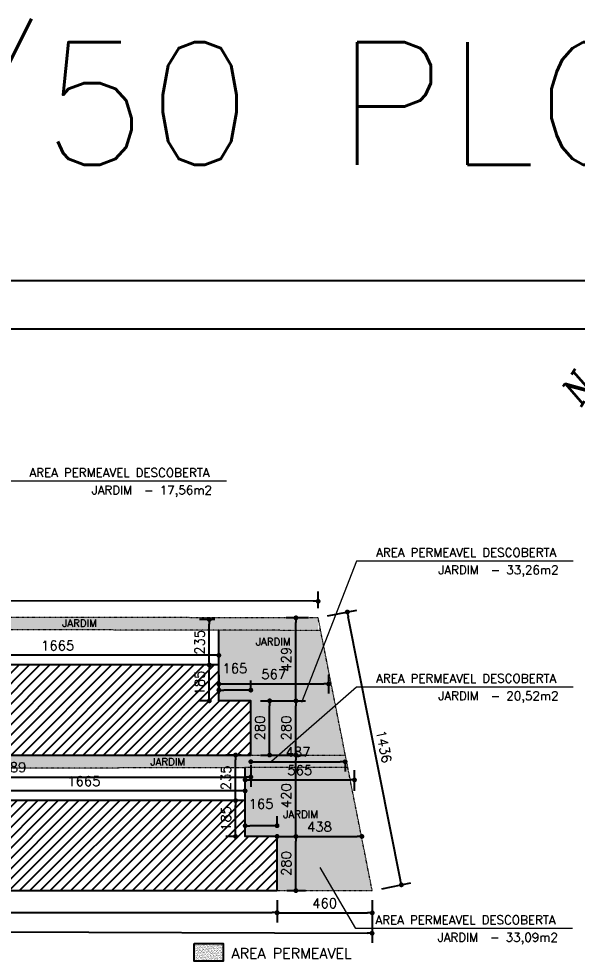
# Model space of a CAD drawing. Header units: inches. Extents: x 580771 to 672494, y 7715997 to 7829530.
# Drawn here: x 664416 to 664992, y 7721226 to 7722199 of the extents above; entities that cross this region are included whole.
import ezdxf

# ---------------------------------------------------------------- set-up
doc = ezdxf.new("R2010")
doc.units = ezdxf.units.IN
doc.header["$MEASUREMENT"] = 0
doc.header["$PDMODE"] = 2
doc.linetypes.add('CONTINUO', pattern=[0])
doc.linetypes.add('DASHDOTX2', pattern=[2, 1, -0.5, 0, -0.5])
for name, color, linetype in [('02', 2, 'Continuous'), ('1-ARQ-1', 1, 'Continuous'), ('1-ARQ-D', 4, 'Continuous'), ('NIVEL', 2, 'Continuous'), ('NORTE', 3, 'Continuous'), ('parede', 6, 'Continuous'), ('VEGETAÇÃO1', 96, 'Continuous')]:
    doc.layers.add(name, color=color, linetype=linetype)
for name, color, linetype, lineweight in [('ARQ-01', 1, 'Continuous', 13), ('LINHAS FINAS', 1, 'Continuous', 9), ('MURO', 3, 'Continuous', 0)]:
    doc.layers.add(name, color=color, linetype=linetype, lineweight=lineweight)
doc.styles.add('PONTOS', font='italic.shx', dxfattribs={"height": 3})
doc.styles.add('R80E50', font='romans.shx', dxfattribs={"height": 10})
doc.styles.add('ROMANS', font='romans', dxfattribs={"height": 0.2})
doc.dimstyles.new('Copy of ARQ50 ESV1-250', dxfattribs={"dimscale": 50, "dimtxt": 10, "dimasz": 0.1, "dimexe": 0.2, "dimexo": 0.2, "dimgap": 0.1, "dimtad": 1, "dimdec": 0, "dimlfac": 5, "dimzin": 12, "dimdsep": 46, "dimtxsty": 'R80E50', "dimblk1": 'DOT', "dimblk2": 'DOT', "dimsah": 1, "dimcen": 0.4, "dimclrd": 15, "dimclre": 15, "dimclrt": 3, "dimadec": 0, "dimazin": 0, "dimtfac": 1, "dimtdec": 0, "dimtmove": 2, "dimatfit": 3, "dimldrblk": 'DOT', "dimfxl": 0.2, "dimtolj": 1, "dimtzin": 12, "dimarcsym": 0})
pattern_1 = [(37.5, (530281.7281, 6177069.072), (-0.0629933581, 1.926823769), [0, -1.52, 0, -1.7, 0, -1.625]), (7.5, (530281.728, 6177069.072), (1.7697767053, 2.8221460652), [0, -0.82, 0, -1.37, 0, -0.525]), (327.5, (530280.4981, 6177069.072), (3.1141418618, 0.0056590535), [0, -0.5, 0, -1.8, 0, -2.35]), (317.5, (530280.498, 6177069.072), (3.0061266046, 0.877675565), [0, -0.25, 0, -1.18, 0, -1.35])]
pattern_2 = [(45, (530281.728, 6177069.072), (-5.30330086, 5.30330086), [])]

# ---------------------------------------------------------------- blocks, each defined once
blk = doc.blocks.new('EWFwe')
at = {"layer": 'NORTE', "linetype": 'CONTINUO'}
h = blk.add_hatch(color=1, dxfattribs=at)
h.paths.add_polyline_path([(144926.76, -49915.2), (145006.23, -49905.69), (145013.83, -49892.79)])
h.paths.add_polyline_path([(145026.84, -49900.39), (145013.92, -49892.76), (145036.36, -49979.92)])
h.paths.add_polyline_path([(145101.08, -49870.32), (145021.44, -49879.86), (145013.83, -49892.79)])
h.paths.add_polyline_path([(144991.48, -49805.6), (145001, -49885.14), (145013.92, -49892.76)])
h = blk.add_hatch(color=1, dxfattribs=at)
edge = h.paths.add_edge_path()
edge.add_ellipse((145013.9, -49892.67), major_axis=(-23.14, 23.14), ratio=1, start_angle=14.55496, end_angle=24.61924)
edge.add_line((144983.22, -49881.27), (144992.16, -49888.72))
edge.add_line((144992.16, -49888.72), (145001, -49885.14))
edge.add_line((145001, -49885.14), (144985.68, -49876.09))
edge = h.paths.add_edge_path()
edge.add_ellipse((145013.9, -49892.67), major_axis=(-23.14, 23.14), ratio=1, start_angle=14.55496, end_angle=24.61924, ccw=False)
edge.add_line((144985.68, -49876.09), (144976.46, -49870.64))
edge.add_ellipse((145013.92, -49892.76), major_axis=(30.76, 30.76), ratio=1, start_angle=104.43669, end_angle=109.61386)
edge.add_line((144974.62, -49874.11), (144983.22, -49881.27))
edge = h.paths.add_edge_path()
edge.add_line((144955.8, -49858.44), (144967.52, -49868.2))
edge.add_ellipse((145013.92, -49892.76), major_axis=(-37.12, 37.12), ratio=1, start_angle=14.43669, end_angle=17.10548, ccw=False)
edge.add_line((144968.71, -49866.07), (144955.8, -49858.44))
edge = h.paths.add_edge_path()
edge.add_line((145009.88, -49914.52), (145006.29, -49905.68))
edge.add_line((145006.29, -49905.68), (145006.23, -49905.69))
edge.add_line((145006.23, -49905.69), (144997.28, -49920.87))
edge.add_ellipse((145013.9, -49892.67), major_axis=(-23.14, 23.14), ratio=1, start_angle=104.49398, end_angle=114.65944)
edge.add_line((145002.52, -49923.36), (145009.88, -49914.52))
edge = h.paths.add_edge_path()
edge.add_ellipse((145013.9, -49892.67), major_axis=(-23.14, 23.14), ratio=1, start_angle=104.49398, end_angle=114.65944, ccw=False)
edge.add_line((144997.28, -49920.87), (144991.78, -49930.21))
edge.add_ellipse((145013.92, -49892.76), major_axis=(-30.76, 30.76), ratio=1, start_angle=104.40508, end_angle=109.61386)
edge.add_line((144995.27, -49932.06), (145002.52, -49923.36))
edge = h.paths.add_edge_path()
edge.add_ellipse((145013.92, -49892.76), major_axis=(-37.12, 37.12), ratio=1, start_angle=104.42032, end_angle=107.10548, ccw=False)
edge.add_line((144987.21, -49937.96), (144979.6, -49950.88))
edge.add_line((144979.6, -49950.88), (144989.36, -49939.16))
edge = h.paths.add_edge_path()
edge.add_line((145035.68, -49896.81), (145026.84, -49900.39))
edge.add_line((145026.84, -49900.39), (145042.04, -49909.37))
edge.add_ellipse((145013.9, -49892.67), major_axis=(-23.14, 23.14), ratio=1, start_angle=194.31841, end_angle=204.41201)
edge.add_line((145044.53, -49904.18), (145035.68, -49896.81))
edge = h.paths.add_edge_path()
edge.add_ellipse((145013.9, -49892.67), major_axis=(-23.14, 23.14), ratio=1, start_angle=194.31841, end_angle=204.41201, ccw=False)
edge.add_line((145042.04, -49909.37), (145051.38, -49914.88))
edge.add_ellipse((145013.92, -49892.76), major_axis=(-30.76, 30.76), ratio=1, start_angle=194.43669, end_angle=199.61386)
edge.add_line((145053.22, -49911.41), (145044.53, -49904.18))
edge = h.paths.add_edge_path()
edge.add_ellipse((145013.92, -49892.76), major_axis=(-37.12, 37.12), ratio=1, start_angle=194.43669, end_angle=197.10548, ccw=False)
edge.add_line((145059.13, -49919.46), (145072.04, -49927.09))
edge.add_line((145072.04, -49927.09), (145060.32, -49917.32))
edge = h.paths.add_edge_path()
edge.add_line((145017.96, -49871), (145021.51, -49879.75))
edge.add_line((145021.51, -49879.75), (145030.51, -49864.47))
edge.add_ellipse((145013.9, -49892.67), major_axis=(-23.14, 23.14), ratio=1, start_angle=-75.50602, end_angle=-65.50191)
edge.add_line((145025.36, -49862.02), (145017.96, -49871))
edge = h.paths.add_edge_path()
edge.add_ellipse((145013.92, -49892.76), major_axis=(-30.76, 30.76), ratio=1, start_angle=-75.41713, end_angle=-70.2106)
edge.add_line((145032.45, -49853.41), (145025.36, -49862.02))
edge.add_ellipse((145013.9, -49892.67), major_axis=(-23.14, 23.14), ratio=1, start_angle=284.49398, end_angle=294.49809, ccw=False)
edge.add_line((145030.51, -49864.47), (145035.94, -49855.25))
edge = h.paths.add_edge_path()
edge.add_line((145048.55, -49833.85), (145038.32, -49846.28))
edge.add_ellipse((145013.92, -49892.76), major_axis=(37.12, 37.12), ratio=1, start_angle=374.56763, end_angle=377.30576, ccw=False)
edge.add_line((145040.51, -49847.5), (145048.55, -49833.85))
at = {"layer": 'NORTE', "color": 1, "linetype": 'CONTINUO'}
for p, q in [((144991.48, -49805.6), (145021.55, -49879.85)), ((145036.36, -49979.92), (144991.48, -49805.6)), ((144991.48, -49805.6), (145001, -49885.14)), ((145038.32, -49846.28), (145048.55, -49833.85)), ((145048.55, -49833.85), (145040.51, -49847.5)), ((145048.55, -49833.85), (145042.69, -49848.85)), ((144968.71, -49866.07), (144955.8, -49858.44)), ((144967.52, -49868.2), (144955.8, -49858.44)), ((144955.8, -49858.44), (144970.01, -49863.99)), ((145035.94, -49855.25), (144991.78, -49930.21)), ((145017.96, -49871), (145032.45, -49853.41)), ((145039.33, -49857.45), (145030.73, -49879.48)), ((144978.61, -49867.35), (145000.63, -49875.96)), ((145101.08, -49870.32), (144926.76, -49915.2)), ((144992.16, -49888.72), (144974.62, -49874.11)), ((145051.38, -49914.88), (144976.46, -49870.64)), ((145101.08, -49870.32), (145021.55, -49879.85)), ((145026.84, -49900.39), (145101.08, -49870.32)), ((144926.76, -49915.2), (145001, -49885.14)), ((145035.68, -49896.81), (145053.22, -49911.41)), ((144926.76, -49915.2), (145006.29, -49905.68)), ((144988.51, -49928.07), (144997.12, -49906.05)), ((145006.29, -49905.68), (145036.36, -49979.92)), ((145036.36, -49979.92), (145026.84, -49900.39)), ((144995.27, -49932.06), (145009.88, -49914.52)), ((145049.23, -49918.17), (145027.21, -49909.57)), ((145060.32, -49917.32), (145072.04, -49927.09)), ((145072.04, -49927.09), (145057.83, -49921.53)), ((145072.04, -49927.09), (145059.13, -49919.46)), ((144979.6, -49950.88), (144985.15, -49936.68)), ((144987.21, -49937.96), (144979.6, -49950.88)), ((144979.6, -49950.88), (144989.36, -49939.16))]:
    blk.add_line(p, q, dxfattribs=at)
for centre, major_axis, start_param, end_param in [((145013.92, -49892.76), (-13.06, 50.85), -1.474117, -0.095704), ((145013.92, -49892.76), (-13.03, 50.86), 0.097351, 1.475765), ((145013.92, -49892.76), (-10.84, 42.13), -1.425953, -0.144576), ((145013.92, -49892.76), (-10.86, 42.12), 0.14445, 1.425827), ((145013.9, -49892.67), (-23.14, 23.14), -0.293932, 0.078566), ((145013.9, -49892.67), (-23.14, 23.14), -1.317829, -0.772929), ((145013.9, -49892.67), (-23.14, 23.14), 4.415767, 4.786643), ((145013.9, -49892.67), (-23.14, 23.14), 0.254032, 0.800558), ((145013.92, -49892.76), (-10.83, 42.13), 3.286602, 4.567979), ((145013.92, -49892.76), (-13.1, 50.84), 3.237477, 4.61589), ((145013.9, -49892.67), (-23.14, 23.14), 3.391496, 3.935936), ((145013.92, -49892.76), (-13.12, 50.83), 1.666395, 3.044809), ((145013.92, -49892.76), (-10.85, 42.13), 1.715502, 2.996879), ((145013.9, -49892.67), (-23.14, 23.14), 1.280388, 1.648662), ((145013.9, -49892.67), (-23.14, 23.14), 2.848491, 3.21514), ((145013.9, -49892.67), (-23.14, 23.14), 1.823764, 2.367834)]:
    blk.add_ellipse(centre, major_axis=major_axis, ratio=1, start_param=start_param, end_param=end_param, dxfattribs=at)
at = {"layer": 'NORTE', "color": 1, "linetype": 'CONTINUO', "style": 'PONTOS'}
blk.add_text('N', height=27, rotation=104.43669, dxfattribs=at).set_placement((144931.78, -49929.24))
blk = doc.blocks.new('_DOT')
at = {"color": 0, "linetype": 'ByBlock'}
blk.add_line((-0.5, 0), (-1, 0), dxfattribs=at)
at = {"color": 0, "linetype": 'ByBlock', "const_width": 0.5}
blk.add_lwpolyline([(-0.25, 0, 1), (0.25, 0, 1)], format="xyb", close=True, dxfattribs=at)
blk = doc.blocks.new('*D1427')
at = {"layer": 'Defpoints', "color": 0, "transparency": 16777216}
for p in [(663951.57, 7721293.71), (664780.59, 7721290.71), (664780.46, 7721254.38)]:
    blk.add_point(p, dxfattribs=at)
at = {"layer": 'NIVEL', "color": 15, "lineweight": -2, "transparency": 16777216}
for p, q in [((663951.54, 7721283.71), (663951.41, 7721247.38)), ((664780.55, 7721280.71), (664780.42, 7721244.38)), ((663956.44, 7721257.36), (664775.46, 7721254.4))]:
    blk.add_line(p, q, dxfattribs=at)
at = {"layer": 'NIVEL', "color": 15, "lineweight": -2, "transparency": 16777216, "xscale": 5, "yscale": 5, "zscale": 5}
for p, rotation in [((663951.44, 7721257.38), 179.7926612811908), ((664780.46, 7721254.38), 359.7926612811908)]:
    blk.add_blockref('_DOT', p, dxfattribs=dict(at, rotation=rotation))
at = {"layer": 'NIVEL', "color": 3, "transparency": 16777216, "insert": (664365.99, 7721265.88), "char_height": 10, "attachment_point": 5, "rotation": 359.79266, "style": 'R80E50'}
blk.add_mtext('\\A1;4116', dxfattribs=at)
blk = doc.blocks.new('*D1428')
at = {"layer": 'Defpoints', "color": 0, "transparency": 16777216}
for p in [(664754.88, 7721586.04), (664724.71, 7721580.06), (664780.59, 7721298.34)]:
    blk.add_point(p, dxfattribs=at)
at = {"layer": 'NIVEL', "color": 15, "lineweight": -2, "transparency": 16777216}
for p, q in [((664734.52, 7721582), (664764.68, 7721587.98)), ((664809.78, 7721309.23), (664755.85, 7721581.13)), ((664790.4, 7721300.29), (664820.56, 7721306.27))]:
    blk.add_line(p, q, dxfattribs=at)
at = {"layer": 'NIVEL', "color": 15, "lineweight": -2, "transparency": 16777216, "xscale": 5, "yscale": 5, "zscale": 5}
for p, rotation in [((664754.88, 7721586.04), 101.2181555996893), ((664810.75, 7721304.32), 281.2181555996893)]:
    blk.add_blockref('_DOT', p, dxfattribs=dict(at, rotation=rotation))
at = {"layer": 'NIVEL', "color": 3, "transparency": 16777216, "insert": (664792.62, 7721447.13), "char_height": 10, "attachment_point": 5, "rotation": 281.21816, "style": 'R80E50'}
blk.add_mtext('\\A1;1436', dxfattribs=at)
blk = doc.blocks.new('*D1429')
at = {"layer": 'Defpoints', "color": 0, "transparency": 16777216}
for p in [(663910, 7721598.11), (663909.98, 7721581.03), (664724.71, 7721580.06)]:
    blk.add_point(p, dxfattribs=at)
at = {"layer": 'NIVEL', "color": 15, "lineweight": -2, "transparency": 16777216}
for p, q in [((663909.99, 7721591.03), (663910.01, 7721608.11)), ((664724.73, 7721590.06), (664724.75, 7721607.14)), ((664719.73, 7721597.15), (663915, 7721598.11))]:
    blk.add_line(p, q, dxfattribs=at)
at = {"layer": 'NIVEL', "color": 15, "lineweight": -2, "transparency": 16777216, "xscale": 5, "yscale": 5, "zscale": 5}
for p, rotation in [((663910, 7721598.11), 179.9317308665628), ((664724.73, 7721597.14), 359.9317308665628)]:
    blk.add_blockref('_DOT', p, dxfattribs=dict(at, rotation=rotation))
at = {"layer": 'NIVEL', "color": 3, "transparency": 16777216, "insert": (664317.38, 7721607.63), "char_height": 10, "attachment_point": 5, "rotation": 359.93173, "style": 'R80E50'}
blk.add_mtext('\\A1;4074', dxfattribs=at)
blk = doc.blocks.new('*D1432')
at = {"layer": 'Defpoints', "color": 0, "transparency": 16777216}
for p in [(664047.32, 7721298.34), (664682.32, 7721298.34), (664682.32, 7721275.66)]:
    blk.add_point(p, dxfattribs=at)
at = {"layer": 'NIVEL', "color": 15, "lineweight": -2, "transparency": 16777216}
for p, q in [((664047.32, 7721288.34), (664047.32, 7721265.66)), ((664682.32, 7721288.34), (664682.32, 7721265.66)), ((664052.32, 7721275.66), (664677.32, 7721275.66))]:
    blk.add_line(p, q, dxfattribs=at)
at = {"layer": 'NIVEL', "color": 15, "lineweight": -2, "transparency": 16777216, "xscale": 5, "yscale": 5, "zscale": 5, "rotation": 180}
blk.add_blockref('_DOT', (664047.32, 7721275.66), dxfattribs=at)
at = {"layer": 'NIVEL', "color": 15, "lineweight": -2, "transparency": 16777216, "xscale": 5, "yscale": 5, "zscale": 5}
blk.add_blockref('_DOT', (664682.32, 7721275.66), dxfattribs=at)
at = {"layer": 'NIVEL', "color": 3, "transparency": 16777216, "insert": (664364.82, 7721285.66), "char_height": 10, "attachment_point": 5, "style": 'R80E50'}
blk.add_mtext('\\A1;3175', dxfattribs=at)
blk = doc.blocks.new('*D1433')
at = {"layer": 'Defpoints', "color": 0, "transparency": 16777216}
for p in [(664682.32, 7721298.34), (664780.59, 7721298.34), (664780.59, 7721275.38)]:
    blk.add_point(p, dxfattribs=at)
at = {"layer": 'NIVEL', "color": 15, "lineweight": -2, "transparency": 16777216}
for p, q in [((664682.32, 7721288.34), (664682.32, 7721265.38)), ((664780.59, 7721288.34), (664780.59, 7721265.38)), ((664687.32, 7721275.38), (664775.59, 7721275.38))]:
    blk.add_line(p, q, dxfattribs=at)
at = {"layer": 'NIVEL', "color": 15, "lineweight": -2, "transparency": 16777216, "xscale": 5, "yscale": 5, "zscale": 5, "rotation": 180}
blk.add_blockref('_DOT', (664682.32, 7721275.38), dxfattribs=at)
at = {"layer": 'NIVEL', "color": 15, "lineweight": -2, "transparency": 16777216, "xscale": 5, "yscale": 5, "zscale": 5}
blk.add_blockref('_DOT', (664780.59, 7721275.38), dxfattribs=at)
at = {"layer": 'NIVEL', "color": 3, "transparency": 16777216, "insert": (664731.45, 7721285.38), "char_height": 10, "attachment_point": 5, "style": 'R80E50'}
blk.add_mtext('\\A1;460', dxfattribs=at)
blk = doc.blocks.new('*D1435')
at = {"layer": 'Defpoints', "color": 0, "transparency": 16777216}
for p in [(664682.32, 7721354.34), (664769.93, 7721354.34), (664769.93, 7721354.34)]:
    blk.add_point(p, dxfattribs=at)
at = {"layer": 'NIVEL', "color": 15, "lineweight": -2, "transparency": 16777216}
blk.add_line((664687.32, 7721354.34), (664764.93, 7721354.34), dxfattribs=at)
at = {"layer": 'NIVEL', "color": 15, "lineweight": -2, "transparency": 16777216, "xscale": 5, "yscale": 5, "zscale": 5, "rotation": 180}
blk.add_blockref('_DOT', (664682.32, 7721354.34), dxfattribs=at)
at = {"layer": 'NIVEL', "color": 15, "lineweight": -2, "transparency": 16777216, "xscale": 5, "yscale": 5, "zscale": 5}
blk.add_blockref('_DOT', (664769.93, 7721354.34), dxfattribs=at)
at = {"layer": 'NIVEL', "color": 3, "transparency": 16777216, "insert": (664726.12, 7721364.34), "char_height": 10, "attachment_point": 5, "style": 'R80E50'}
blk.add_mtext('\\A1;438', dxfattribs=at)
blk = doc.blocks.new('*D1436')
at = {"layer": 'Defpoints', "color": 0, "transparency": 16777216}
for p in [(664682.32, 7721354.34), (664701.76, 7721354.34), (664682.32, 7721298.34)]:
    blk.add_point(p, dxfattribs=at)
at = {"layer": 'NIVEL', "color": 15, "lineweight": -2, "transparency": 16777216}
for p, q in [((664692.32, 7721354.34), (664711.76, 7721354.34)), ((664701.76, 7721303.34), (664701.76, 7721349.34)), ((664692.32, 7721298.34), (664711.76, 7721298.34))]:
    blk.add_line(p, q, dxfattribs=at)
at = {"layer": 'NIVEL', "color": 15, "lineweight": -2, "transparency": 16777216, "xscale": 5, "yscale": 5, "zscale": 5}
for p, rotation in [((664701.76, 7721354.34), 90), ((664701.76, 7721298.34), 270)]:
    blk.add_blockref('_DOT', p, dxfattribs=dict(at, rotation=rotation))
at = {"layer": 'NIVEL', "color": 3, "transparency": 16777216, "insert": (664691.76, 7721326.34), "char_height": 10, "attachment_point": 5, "rotation": 90, "style": 'R80E50'}
blk.add_mtext('\\A1;280', dxfattribs=at)
blk = doc.blocks.new('*D1437')
at = {"layer": 'Defpoints', "color": 0, "transparency": 16777216}
for p in [(664655.21, 7721438.34), (664701.76, 7721438.34), (664682.32, 7721354.34)]:
    blk.add_point(p, dxfattribs=at)
at = {"layer": 'NIVEL', "color": 15, "lineweight": -2, "transparency": 16777216}
for p, q in [((664665.21, 7721438.34), (664711.76, 7721438.34)), ((664701.76, 7721359.34), (664701.76, 7721433.34)), ((664692.32, 7721354.34), (664711.76, 7721354.34))]:
    blk.add_line(p, q, dxfattribs=at)
at = {"layer": 'NIVEL', "color": 15, "lineweight": -2, "transparency": 16777216, "xscale": 5, "yscale": 5, "zscale": 5}
for p, rotation in [((664701.76, 7721438.34), 90), ((664701.76, 7721354.34), 270)]:
    blk.add_blockref('_DOT', p, dxfattribs=dict(at, rotation=rotation))
at = {"layer": 'NIVEL', "color": 3, "transparency": 16777216, "insert": (664691.76, 7721396.34), "char_height": 10, "attachment_point": 5, "rotation": 90, "style": 'R80E50'}
blk.add_mtext('\\A1;420', dxfattribs=at)
blk = doc.blocks.new('*D1438')
at = {"layer": 'Defpoints', "color": 0, "transparency": 16777216}
for p in [(664655.21, 7721494.34), (664701.76, 7721494.34), (664655.21, 7721438.34)]:
    blk.add_point(p, dxfattribs=at)
at = {"layer": 'NIVEL', "color": 15, "lineweight": -2, "transparency": 16777216}
for p, q in [((664665.21, 7721494.34), (664711.76, 7721494.34)), ((664701.76, 7721443.34), (664701.76, 7721489.34)), ((664665.21, 7721438.34), (664711.76, 7721438.34))]:
    blk.add_line(p, q, dxfattribs=at)
at = {"layer": 'NIVEL', "color": 15, "lineweight": -2, "transparency": 16777216, "xscale": 5, "yscale": 5, "zscale": 5}
for p, rotation in [((664701.76, 7721494.34), 90), ((664701.76, 7721438.34), 270)]:
    blk.add_blockref('_DOT', p, dxfattribs=dict(at, rotation=rotation))
at = {"layer": 'NIVEL', "color": 3, "transparency": 16777216, "insert": (664691.76, 7721466.34), "char_height": 10, "attachment_point": 5, "rotation": 90, "style": 'R80E50'}
blk.add_mtext('\\A1;280', dxfattribs=at)
blk = doc.blocks.new('*D1439')
at = {"layer": 'Defpoints', "color": 0, "transparency": 16777216}
for p in [(664701.76, 7721580.06), (664724.71, 7721580.06), (664655.21, 7721494.34)]:
    blk.add_point(p, dxfattribs=at)
at = {"layer": 'NIVEL', "color": 15, "lineweight": -2, "transparency": 16777216}
for p, q in [((664714.71, 7721580.06), (664691.76, 7721580.06)), ((664701.76, 7721499.34), (664701.76, 7721575.06)), ((664665.21, 7721494.34), (664711.76, 7721494.34))]:
    blk.add_line(p, q, dxfattribs=at)
at = {"layer": 'NIVEL', "color": 15, "lineweight": -2, "transparency": 16777216, "xscale": 5, "yscale": 5, "zscale": 5}
for p, rotation in [((664701.76, 7721580.06), 90), ((664701.76, 7721494.34), 270)]:
    blk.add_blockref('_DOT', p, dxfattribs=dict(at, rotation=rotation))
at = {"layer": 'NIVEL', "color": 3, "transparency": 16777216, "insert": (664691.76, 7721537.2), "char_height": 10, "attachment_point": 5, "rotation": 90, "style": 'R80E50'}
blk.add_mtext('\\A1;429', dxfattribs=at)
blk = doc.blocks.new('*D1440')
at = {"layer": 'Defpoints', "color": 0, "transparency": 16777216}
for p in [(664649.32, 7721365.39), (664649.32, 7721354.34), (664682.32, 7721354.34)]:
    blk.add_point(p, dxfattribs=at)
at = {"layer": 'NIVEL', "color": 15, "lineweight": -2, "transparency": 16777216}
for p, q in [((664649.32, 7721364.34), (664649.32, 7721375.39)), ((664682.32, 7721364.34), (664682.32, 7721375.39)), ((664677.32, 7721365.39), (664654.32, 7721365.39))]:
    blk.add_line(p, q, dxfattribs=at)
at = {"layer": 'NIVEL', "color": 15, "lineweight": -2, "transparency": 16777216, "xscale": 5, "yscale": 5, "zscale": 5, "rotation": 180}
blk.add_blockref('_DOT', (664649.32, 7721365.39), dxfattribs=at)
at = {"layer": 'NIVEL', "color": 15, "lineweight": -2, "transparency": 16777216, "xscale": 5, "yscale": 5, "zscale": 5}
blk.add_blockref('_DOT', (664682.32, 7721365.39), dxfattribs=at)
at = {"layer": 'NIVEL', "color": 3, "transparency": 16777216, "insert": (664665.82, 7721387.89), "char_height": 10, "attachment_point": 5, "style": 'R80E50'}
blk.add_mtext('\\A1;165', dxfattribs=at)
blk = doc.blocks.new('*D1441')
at = {"layer": 'Defpoints', "color": 0, "transparency": 16777216}
for p in [(664639.45, 7721391.34), (664649.32, 7721391.34), (664649.32, 7721354.34)]:
    blk.add_point(p, dxfattribs=at)
at = {"layer": 'NIVEL', "color": 15, "lineweight": -2, "transparency": 16777216}
for p, q in [((664639.32, 7721391.34), (664629.45, 7721391.34)), ((664639.45, 7721359.34), (664639.45, 7721386.34)), ((664639.32, 7721354.34), (664629.45, 7721354.34))]:
    blk.add_line(p, q, dxfattribs=at)
at = {"layer": 'NIVEL', "color": 15, "lineweight": -2, "transparency": 16777216, "xscale": 5, "yscale": 5, "zscale": 5}
for p, rotation in [((664639.45, 7721391.34), 90), ((664639.45, 7721354.34), 270)]:
    blk.add_blockref('_DOT', p, dxfattribs=dict(at, rotation=rotation))
at = {"layer": 'NIVEL', "color": 3, "transparency": 16777216, "insert": (664629.45, 7721372.84), "char_height": 10, "attachment_point": 5, "rotation": 90, "style": 'R80E50'}
blk.add_mtext('\\A1;185', dxfattribs=at)
blk = doc.blocks.new('*D1442')
at = {"layer": 'Defpoints', "color": 0, "transparency": 16777216}
for p in [(664639.45, 7721438.34), (664655.21, 7721438.34), (664649.32, 7721391.34)]:
    blk.add_point(p, dxfattribs=at)
at = {"layer": 'NIVEL', "color": 15, "lineweight": -2, "transparency": 16777216}
for p, q in [((664645.21, 7721438.34), (664629.45, 7721438.34)), ((664639.45, 7721396.34), (664639.45, 7721433.34)), ((664639.32, 7721391.34), (664629.45, 7721391.34))]:
    blk.add_line(p, q, dxfattribs=at)
at = {"layer": 'NIVEL', "color": 15, "lineweight": -2, "transparency": 16777216, "xscale": 5, "yscale": 5, "zscale": 5}
for p, rotation in [((664639.45, 7721438.34), 90), ((664639.45, 7721391.34), 270)]:
    blk.add_blockref('_DOT', p, dxfattribs=dict(at, rotation=rotation))
at = {"layer": 'NIVEL', "color": 3, "transparency": 16777216, "insert": (664629.45, 7721414.84), "char_height": 10, "attachment_point": 5, "rotation": 90, "style": 'R80E50'}
blk.add_mtext('\\A1;235', dxfattribs=at)
blk = doc.blocks.new('*D1443')
at = {"layer": 'Defpoints', "color": 0, "transparency": 16777216}
for p in [(664762.25, 7721412.65), (664649.32, 7721391.34), (664762.25, 7721391.34)]:
    blk.add_point(p, dxfattribs=at)
at = {"layer": 'NIVEL', "color": 15, "lineweight": -2, "transparency": 16777216}
for p, q in [((664649.32, 7721401.34), (664649.32, 7721422.65)), ((664762.25, 7721401.34), (664762.25, 7721422.65)), ((664654.32, 7721412.65), (664757.25, 7721412.65))]:
    blk.add_line(p, q, dxfattribs=at)
at = {"layer": 'NIVEL', "color": 15, "lineweight": -2, "transparency": 16777216, "xscale": 5, "yscale": 5, "zscale": 5, "rotation": 180}
blk.add_blockref('_DOT', (664649.32, 7721412.65), dxfattribs=at)
at = {"layer": 'NIVEL', "color": 15, "lineweight": -2, "transparency": 16777216, "xscale": 5, "yscale": 5, "zscale": 5}
blk.add_blockref('_DOT', (664762.25, 7721412.65), dxfattribs=at)
at = {"layer": 'NIVEL', "color": 3, "transparency": 16777216, "insert": (664705.78, 7721422.65), "char_height": 10, "attachment_point": 5, "style": 'R80E50'}
blk.add_mtext('\\A1;565', dxfattribs=at)
blk = doc.blocks.new('*D1444')
at = {"layer": 'Defpoints', "color": 0, "transparency": 16777216}
for p in [(664316.32, 7721401.36), (664316.32, 7721391.34), (664649.32, 7721391.34)]:
    blk.add_point(p, dxfattribs=at)
at = {"layer": 'NIVEL', "color": 15, "lineweight": -2, "transparency": 16777216}
for p, q in [((664316.32, 7721401.34), (664316.32, 7721411.36)), ((664649.32, 7721401.34), (664649.32, 7721411.36)), ((664644.32, 7721401.36), (664321.32, 7721401.36))]:
    blk.add_line(p, q, dxfattribs=at)
at = {"layer": 'NIVEL', "color": 15, "lineweight": -2, "transparency": 16777216, "xscale": 5, "yscale": 5, "zscale": 5, "rotation": 180}
blk.add_blockref('_DOT', (664316.32, 7721401.36), dxfattribs=at)
at = {"layer": 'NIVEL', "color": 15, "lineweight": -2, "transparency": 16777216, "xscale": 5, "yscale": 5, "zscale": 5}
blk.add_blockref('_DOT', (664649.32, 7721401.36), dxfattribs=at)
at = {"layer": 'NIVEL', "color": 3, "transparency": 16777216, "insert": (664482.82, 7721411.36), "char_height": 10, "attachment_point": 5, "style": 'R80E50'}
blk.add_mtext('\\A1;1665', dxfattribs=at)
blk = doc.blocks.new('*D1469')
at = {"layer": 'Defpoints', "color": 0, "transparency": 16777216}
for p in [(664157.32, 7721438.34), (664655.21, 7721438.34), (664655.21, 7721415.66)]:
    blk.add_point(p, dxfattribs=at)
at = {"layer": 'NIVEL', "color": 15, "lineweight": -2, "transparency": 16777216}
for p, q in [((664157.32, 7721428.34), (664157.32, 7721405.66)), ((664655.21, 7721428.34), (664655.21, 7721405.66)), ((664162.32, 7721415.66), (664650.21, 7721415.66))]:
    blk.add_line(p, q, dxfattribs=at)
at = {"layer": 'NIVEL', "color": 15, "lineweight": -2, "transparency": 16777216, "xscale": 5, "yscale": 5, "zscale": 5, "rotation": 180}
blk.add_blockref('_DOT', (664157.32, 7721415.66), dxfattribs=at)
at = {"layer": 'NIVEL', "color": 15, "lineweight": -2, "transparency": 16777216, "xscale": 5, "yscale": 5, "zscale": 5}
blk.add_blockref('_DOT', (664655.21, 7721415.66), dxfattribs=at)
at = {"layer": 'NIVEL', "color": 3, "transparency": 16777216, "insert": (664406.26, 7721425.66), "char_height": 10, "attachment_point": 5, "style": 'R80E50'}
blk.add_mtext('\\A1;2489', dxfattribs=at)
blk = doc.blocks.new('*D1475')
at = {"layer": 'Defpoints', "color": 0, "transparency": 16777216}
for p in [(664655.21, 7721494.34), (664674.65, 7721494.34), (664655.21, 7721438.34)]:
    blk.add_point(p, dxfattribs=at)
at = {"layer": 'NIVEL', "color": 15, "lineweight": -2, "transparency": 16777216}
for p, q in [((664665.21, 7721494.34), (664684.65, 7721494.34)), ((664674.65, 7721443.34), (664674.65, 7721489.34)), ((664665.21, 7721438.34), (664684.65, 7721438.34))]:
    blk.add_line(p, q, dxfattribs=at)
at = {"layer": 'NIVEL', "color": 15, "lineweight": -2, "transparency": 16777216, "xscale": 5, "yscale": 5, "zscale": 5}
for p, rotation in [((664674.65, 7721494.34), 90), ((664674.65, 7721438.34), 270)]:
    blk.add_blockref('_DOT', p, dxfattribs=dict(at, rotation=rotation))
at = {"layer": 'NIVEL', "color": 3, "transparency": 16777216, "insert": (664664.65, 7721466.34), "char_height": 10, "attachment_point": 5, "rotation": 90, "style": 'R80E50'}
blk.add_mtext('\\A1;280', dxfattribs=at)
blk = doc.blocks.new('*D1476')
at = {"layer": 'Defpoints', "color": 0, "transparency": 16777216}
for p in [(664622.21, 7721505.39), (664622.21, 7721494.34), (664655.21, 7721494.34)]:
    blk.add_point(p, dxfattribs=at)
at = {"layer": 'NIVEL', "color": 15, "lineweight": -2, "transparency": 16777216}
for p, q in [((664622.21, 7721504.34), (664622.21, 7721515.39)), ((664655.21, 7721504.34), (664655.21, 7721515.39)), ((664650.21, 7721505.39), (664627.21, 7721505.39))]:
    blk.add_line(p, q, dxfattribs=at)
at = {"layer": 'NIVEL', "color": 15, "lineweight": -2, "transparency": 16777216, "xscale": 5, "yscale": 5, "zscale": 5, "rotation": 180}
blk.add_blockref('_DOT', (664622.21, 7721505.39), dxfattribs=at)
at = {"layer": 'NIVEL', "color": 15, "lineweight": -2, "transparency": 16777216, "xscale": 5, "yscale": 5, "zscale": 5}
blk.add_blockref('_DOT', (664655.21, 7721505.39), dxfattribs=at)
at = {"layer": 'NIVEL', "color": 3, "transparency": 16777216, "insert": (664638.71, 7721527.89), "char_height": 10, "attachment_point": 5, "style": 'R80E50'}
blk.add_mtext('\\A1;165', dxfattribs=at)
blk = doc.blocks.new('*D1470')
at = {"layer": 'Defpoints', "color": 0, "transparency": 16777216}
for p in [(664612.34, 7721531.34), (664622.21, 7721531.34), (664622.21, 7721494.34)]:
    blk.add_point(p, dxfattribs=at)
at = {"layer": 'NIVEL', "color": 15, "lineweight": -2, "transparency": 16777216}
for p, q in [((664612.21, 7721531.34), (664602.34, 7721531.34)), ((664612.34, 7721499.34), (664612.34, 7721526.34)), ((664612.21, 7721494.34), (664602.34, 7721494.34))]:
    blk.add_line(p, q, dxfattribs=at)
at = {"layer": 'NIVEL', "color": 15, "lineweight": -2, "transparency": 16777216, "xscale": 5, "yscale": 5, "zscale": 5}
for p, rotation in [((664612.34, 7721531.34), 90), ((664612.34, 7721494.34), 270)]:
    blk.add_blockref('_DOT', p, dxfattribs=dict(at, rotation=rotation))
at = {"layer": 'NIVEL', "color": 3, "transparency": 16777216, "insert": (664602.34, 7721512.84), "char_height": 10, "attachment_point": 5, "rotation": 90, "style": 'R80E50'}
blk.add_mtext('\\A1;185', dxfattribs=at)
blk = doc.blocks.new('*D1471')
at = {"layer": 'Defpoints', "color": 0, "transparency": 16777216}
for p in [(664612.34, 7721578.34), (664628.1, 7721578.34), (664622.21, 7721531.34)]:
    blk.add_point(p, dxfattribs=at)
at = {"layer": 'NIVEL', "color": 15, "lineweight": -2, "transparency": 16777216}
for p, q in [((664618.1, 7721578.34), (664602.34, 7721578.34)), ((664612.34, 7721536.34), (664612.34, 7721573.34)), ((664612.21, 7721531.34), (664602.34, 7721531.34))]:
    blk.add_line(p, q, dxfattribs=at)
at = {"layer": 'NIVEL', "color": 15, "lineweight": -2, "transparency": 16777216, "xscale": 5, "yscale": 5, "zscale": 5}
for p, rotation in [((664612.34, 7721578.34), 90), ((664612.34, 7721531.34), 270)]:
    blk.add_blockref('_DOT', p, dxfattribs=dict(at, rotation=rotation))
at = {"layer": 'NIVEL', "color": 3, "transparency": 16777216, "insert": (664602.34, 7721554.84), "char_height": 10, "attachment_point": 5, "rotation": 90, "style": 'R80E50'}
blk.add_mtext('\\A1;235', dxfattribs=at)
blk = doc.blocks.new('*D1472')
at = {"layer": 'Defpoints', "color": 0, "transparency": 16777216}
for p in [(664289.21, 7721541.36), (664289.21, 7721531.34), (664622.21, 7721531.34)]:
    blk.add_point(p, dxfattribs=at)
at = {"layer": 'NIVEL', "color": 15, "lineweight": -2, "transparency": 16777216}
for p, q in [((664289.21, 7721541.34), (664289.21, 7721551.36)), ((664622.21, 7721541.34), (664622.21, 7721551.36)), ((664617.21, 7721541.36), (664294.21, 7721541.36))]:
    blk.add_line(p, q, dxfattribs=at)
at = {"layer": 'NIVEL', "color": 15, "lineweight": -2, "transparency": 16777216, "xscale": 5, "yscale": 5, "zscale": 5, "rotation": 180}
blk.add_blockref('_DOT', (664289.21, 7721541.36), dxfattribs=at)
at = {"layer": 'NIVEL', "color": 15, "lineweight": -2, "transparency": 16777216, "xscale": 5, "yscale": 5, "zscale": 5}
blk.add_blockref('_DOT', (664622.21, 7721541.36), dxfattribs=at)
at = {"layer": 'NIVEL', "color": 3, "transparency": 16777216, "insert": (664455.71, 7721551.36), "char_height": 10, "attachment_point": 5, "style": 'R80E50'}
blk.add_mtext('\\A1;1665', dxfattribs=at)
blk = doc.blocks.new('*D1480')
at = {"layer": 'Defpoints', "color": 0, "transparency": 16777216}
for p in [(664655.21, 7721438.34), (664752.65, 7721439.2), (664752.65, 7721431.47)]:
    blk.add_point(p, dxfattribs=at)
at = {"layer": 'NIVEL', "color": 15, "lineweight": -2, "transparency": 16777216}
for p, q in [((664655.21, 7721428.34), (664655.21, 7721421.47)), ((664660.21, 7721431.47), (664747.65, 7721431.47)), ((664752.65, 7721429.2), (664752.65, 7721421.47))]:
    blk.add_line(p, q, dxfattribs=at)
at = {"layer": 'NIVEL', "color": 15, "lineweight": -2, "transparency": 16777216, "xscale": 5, "yscale": 5, "zscale": 5, "rotation": 180}
blk.add_blockref('_DOT', (664655.21, 7721431.47), dxfattribs=at)
at = {"layer": 'NIVEL', "color": 15, "lineweight": -2, "transparency": 16777216, "xscale": 5, "yscale": 5, "zscale": 5}
blk.add_blockref('_DOT', (664752.65, 7721431.47), dxfattribs=at)
at = {"layer": 'NIVEL', "color": 3, "transparency": 16777216, "insert": (664703.93, 7721441.47), "char_height": 10, "attachment_point": 5, "style": 'R80E50'}
blk.add_mtext('\\A1;487', dxfattribs=at)
blk = doc.blocks.new('*D1481')
at = {"layer": 'Defpoints', "color": 0, "transparency": 16777216}
for p in [(664622.21, 7721531.34), (664735.58, 7721531.34), (664735.58, 7721511.76)]:
    blk.add_point(p, dxfattribs=at)
at = {"layer": 'NIVEL', "color": 15, "lineweight": -2, "transparency": 16777216}
for p, q in [((664622.21, 7721521.34), (664622.21, 7721501.76)), ((664735.58, 7721521.34), (664735.58, 7721501.76)), ((664627.21, 7721511.76), (664730.58, 7721511.76))]:
    blk.add_line(p, q, dxfattribs=at)
at = {"layer": 'NIVEL', "color": 15, "lineweight": -2, "transparency": 16777216, "xscale": 5, "yscale": 5, "zscale": 5, "rotation": 180}
blk.add_blockref('_DOT', (664622.21, 7721511.76), dxfattribs=at)
at = {"layer": 'NIVEL', "color": 15, "lineweight": -2, "transparency": 16777216, "xscale": 5, "yscale": 5, "zscale": 5}
blk.add_blockref('_DOT', (664735.58, 7721511.76), dxfattribs=at)
at = {"layer": 'NIVEL', "color": 3, "transparency": 16777216, "insert": (664678.89, 7721521.76), "char_height": 10, "attachment_point": 5, "style": 'R80E50'}
blk.add_mtext('\\A1;567', dxfattribs=at)

msp = doc.modelspace()

# ---------------------------------------------------------------- hatches: boundary and pattern name
at = {"layer": '1-ARQ-1'}
h = msp.add_hatch(dxfattribs=at)
h.set_pattern_fill('ANSI31', color=256, scale=60, style=0)
h.set_pattern_definition(pattern_2)
h.paths.add_polyline_path([(664655.21, 7721494.34), (664622.21, 7721494.34), (664622.21, 7721531.34), (664289.21, 7721531.34), (664289.21, 7721520.34), (664252.21, 7721520.34), (664252.21, 7721544.34), (664163.21, 7721544.34), (664163.21, 7721511.34), (664196.13, 7721511.34), (664196.13, 7721438.599), (664655.21, 7721438.599)])
h.paths.add_polyline_path([(664314.54, 7721460.543), (664411.659, 7721460.543), (664411.659, 7721475.102), (664314.54, 7721475.102)], flags=24)
h.paths.add_polyline_path([(664324.333, 7721476.47), (664410.071, 7721476.47), (664410.071, 7721495.97), (664324.333, 7721495.97)], flags=24)
h = msp.add_hatch(dxfattribs=at)
h.set_pattern_fill('ANSI31', color=256, scale=60, style=0)
h.set_pattern_definition(pattern_2)
h.paths.add_polyline_path([(664682.319, 7721354.34), (664649.319, 7721354.34), (664649.319, 7721391.34), (664316.319, 7721391.34), (664316.319, 7721380.34), (664279.319, 7721380.34), (664279.319, 7721404.34), (664190.319, 7721404.34), (664190.319, 7721371.34), (664223.239, 7721371.34), (664223.239, 7721298.34), (664682.319, 7721298.34)])
h.paths.add_polyline_path([(664298.705, 7721317.715), (664395.824, 7721317.715), (664395.824, 7721332.274), (664298.705, 7721332.274)], flags=24)
h.paths.add_polyline_path([(664303.034, 7721335.213), (664392.486, 7721335.213), (664392.486, 7721354.713), (664303.034, 7721354.713)], flags=24)
at = {"layer": 'VEGETAÇÃO1'}
h = msp.add_hatch(dxfattribs=at)
h.set_pattern_fill('AR-SAND', color=256, style=0)
h.set_pattern_definition(pattern_1)
h.paths.add_polyline_path([(664724.713, 7721580.057), (664130.21, 7721580.057), (664130.21, 7721568.241), (664724.713, 7721568.241)])
h.paths.add_polyline_path([(664115.189, 7721306.403), (664204.936, 7721306.403), (664204.936, 7721320.962), (664115.189, 7721320.962)], flags=9)
h.paths.add_polyline_path([(664298.705, 7721317.715), (664395.824, 7721317.715), (664395.824, 7721332.274), (664298.705, 7721332.274)], flags=9)
h.paths.add_polyline_path([(664314.54, 7721460.543), (664411.659, 7721460.543), (664411.659, 7721475.102), (664314.54, 7721475.102)], flags=9)
h.paths.add_polyline_path([(664071.563, 7721462.404), (664161.31, 7721462.404), (664161.31, 7721476.963), (664071.563, 7721476.963)], flags=9)
h.paths.add_polyline_path([(664303.034, 7721335.213), (664392.486, 7721335.213), (664392.486, 7721354.713), (664303.034, 7721354.713)], flags=9)
h.paths.add_polyline_path([(664119.979, 7721323.353), (664210.05, 7721323.353), (664210.05, 7721342.853), (664119.979, 7721342.853)], flags=9)
h.paths.add_polyline_path([(664077.29, 7721477.379), (664166.742, 7721477.379), (664166.742, 7721496.879), (664077.29, 7721496.879)], flags=9)
h.paths.add_polyline_path([(664324.333, 7721476.47), (664410.071, 7721476.47), (664410.071, 7721495.97), (664324.333, 7721495.97)], flags=9)
h = msp.add_hatch(dxfattribs=at)
h.set_pattern_fill('AR-SAND', color=256, style=0)
h.set_pattern_definition(pattern_1)
h.paths.add_polyline_path([(664727.292, 7721567.054), (664622.281, 7721567.262), (664622.21, 7721531.34), (664622.21, 7721494.34), (664655.21, 7721494.34), (664655.21, 7721438.599), (664752.769, 7721438.599)])
h = msp.add_hatch(dxfattribs=at)
h.set_pattern_fill('AR-SAND', color=256, style=0)
h.set_pattern_definition(pattern_1)
h.paths.add_polyline_path([(664755.346, 7721425.606), (664649.229, 7721425.324), (664649.319, 7721391.34), (664649.319, 7721354.34), (664682.319, 7721354.34), (664682.319, 7721298.34), (664780.588, 7721298.34)])
h.paths.add_polyline_path([(664314.54, 7721460.543), (664411.659, 7721460.543), (664411.659, 7721475.102), (664314.54, 7721475.102)], flags=9)
h.paths.add_polyline_path([(664071.563, 7721462.404), (664161.31, 7721462.404), (664161.31, 7721476.963), (664071.563, 7721476.963)], flags=9)
h.paths.add_polyline_path([(664077.29, 7721477.379), (664166.742, 7721477.379), (664166.742, 7721496.879), (664077.29, 7721496.879)], flags=9)
h.paths.add_polyline_path([(664324.333, 7721476.47), (664410.071, 7721476.47), (664410.071, 7721495.97), (664324.333, 7721495.97)], flags=9)
h = msp.add_hatch(dxfattribs=at)
h.set_pattern_fill('AR-SAND', color=256, style=0)
h.set_pattern_definition([(37.5, (529352.4746, 6177069.3725), (-0.0629933581, 1.926823769), [0, -1.52, 0, -1.7, 0, -1.625]), (7.5, (529352.4746, 6177069.3725), (1.7697767053, 2.8221460652), [0, -0.82, 0, -1.37, 0, -0.525]), (327.5, (529351.2446, 6177069.3725), (3.1141418618, 0.0056590535), [0, -0.5, 0, -1.8, 0, -2.35]), (317.5, (529351.2446, 6177069.3725), (3.0061266046, 0.877675565), [0, -0.25, 0, -1.18, 0, -1.35])])
h.paths.add_polyline_path([(664752.769, 7721438.9), (664157.319, 7721438.9), (664157.319, 7721424.317), (664752.765, 7721425.9)])
h = msp.add_hatch(dxfattribs=at)
h.set_pattern_fill('AR-SAND', color=256, style=0)
h.set_pattern_definition([(37.5, (0, 0), (-0.0629933581, 1.926823769), [0, -1.52, 0, -1.7, 0, -1.625]), (7.5, (0, 0), (1.7697767053, 2.8221460652), [0, -0.82, 0, -1.37, 0, -0.525]), (327.5, (-1.23, 0), (3.11414186175, 0.00565905354), [0, -0.5, 0, -1.8, 0, -2.35]), (317.5, (-1.23, 0), (3.0061266046, 0.8776755649), [0, -0.25, 0, -1.18, 0, -1.35])])
h.paths.add_polyline_path([(664626.632, 7721243.677), (664596.604, 7721243.677), (664596.604, 7721225.522), (664626.632, 7721225.522)])

# ---------------------------------------------------------------- linework, layer by layer
at = {"layer": 'LINHAS FINAS', "lineweight": 5}
for points in [[(664630.223, 7721721.041), (664406.236, 7721721.041), (664349.558, 7721575.226)], [(664988.199, 7721638.58), (664764.212, 7721638.58), (664707.535, 7721492.765)], [(664988.199, 7721508.58), (664764.212, 7721508.58), (664676.63, 7721431.605)], [(664987.528, 7721259.175), (664763.54, 7721259.175), (664726.919, 7721322.066)]]:
    msp.add_lwpolyline(points, dxfattribs=at)
at = {"layer": 'MURO', "color": 3, "linetype": 'DASHDOTX2', "ltscale": 0.5}
for p, q in [((664724.713, 7721580.057), (663730.82, 7721581.241)), ((664727.292, 7721567.054), (664130.21, 7721568.241)), ((664655.21, 7721438.34), (664752.821, 7721438.34)), ((664755.346, 7721425.606), (664157.319, 7721424.017))]:
    msp.add_line(p, q, dxfattribs=at)
msp.add_lwpolyline([(663909.977, 7721581.027), (663952.02, 7721298.34), (664780.588, 7721298.34), (664724.713, 7721580.057), (663909.977, 7721581.027)], dxfattribs=at)
msp.add_lwpolyline([(663909.977, 7721581.027), (663952.02, 7721298.34), (664780.588, 7721298.34), (664724.713, 7721580.057), (663909.977, 7721581.027)], dxfattribs=at)
at = {"layer": 'NIVEL'}
for p, q in [((664622.21, 7721531.34), (664622.281, 7721567.262)), ((664649.319, 7721391.34), (664649.229, 7721425.324))]:
    msp.add_line(p, q, dxfattribs=at)
msp.add_lwpolyline([(664596.604, 7721243.677), (664626.632, 7721243.677), (664626.632, 7721225.522), (664596.604, 7721225.522)], close=True, dxfattribs=at)
at = {"layer": 'parede'}
for p, q in [((666381.258, 7721928.198), (663411.258, 7721928.198)), ((666331.258, 7721878.198), (663536.258, 7721878.198))]:
    msp.add_line(p, q, dxfattribs=at)
for points in [[(664157.319, 7721438.34), (664655.21, 7721438.34), (664655.21, 7721494.34), (664622.21, 7721494.34), (664622.21, 7721531.34), (664289.21, 7721531.34)], [(664047.319, 7721298.34), (664682.319, 7721298.34), (664682.319, 7721354.34), (664649.319, 7721354.34), (664649.319, 7721391.34), (664316.319, 7721391.34)]]:
    msp.add_lwpolyline(points, dxfattribs=at)

# ---------------------------------------------------------------- block references
at = {"layer": 'ARQ-01', "rotation": 311.0537697985628}
msp.add_blockref('EWFwe', (607460.951, 7863882.016), dxfattribs=at)

# ---------------------------------------------------------------- texts
at = {"layer": '02', "style": 'R80E50'}
for s, insert, char_height, width, attachment_point in [('AREA PERMEAVEL DESCOBERTA', (664612.59, 7721734.493), 9, 211.70678, 3), (' JARDIM  - 17,56m2', (664615.09, 7721716.493), 9, 211.70678, 3), ('AREA PERMEAVEL DESCOBERTA', (664970.566, 7721652.032), 9, 211.70678, 3), (' JARDIM  - 33,26m2', (664973.066, 7721634.032), 9, 211.70678, 3), ('\\pxt1.62791;{\\C2;JARDIM}', (664460.346, 7721570.631), 7.74, 123.89427, 7), ('\\pxt1.62791;{\\C2;JARDIM}', (664660.412, 7721551.485), 7.74, 123.89427, 7), ('AREA PERMEAVEL DESCOBERTA', (664970.566, 7721522.032), 9, 211.70678, 3), (' JARDIM  - 20,52m2', (664973.066, 7721504.032), 9, 211.70678, 3), ('\\pxt1.62791;{\\C2;JARDIM}', (664551.483, 7721427.525), 7.74, 123.89427, 7), ('\\pxt1.62791;{\\C2;JARDIM}', (664688.733, 7721373.305), 7.74, 123.89427, 7), ('AREA PERMEAVEL DESCOBERTA', (664969.894, 7721272.627), 9, 211.70678, 3), (' JARDIM  - 33,09m2', (664972.394, 7721254.627), 9, 211.70678, 3), ('AREA PERMEAVEL', (664635.291, 7721238.934), 10.8, 271.9354, 1)]:
    msp.add_mtext(s, dxfattribs=dict(at, insert=insert, char_height=char_height, width=width, attachment_point=attachment_point))
at = {"layer": '1-ARQ-D', "linetype": 'Continuous', "lineweight": 0, "style": 'ROMANS'}
msp.add_text(' A2 ESCALA 1/50 PLOTAR 3 COPIAS', height=126.5625, dxfattribs=at).set_placement((663132.472, 7722047.902))

# ---------------------------------------------------------------- dimensions: what is measured, and where the dimension line sits
at = {"layer": 'NIVEL'}
for p1, p2, distance, picture, middle in [((664724.713, 7721580.057), (663909.977, 7721581.027), -17.085, '*D1429', (664317.377, 7721607.627)), ((664780.588, 7721298.34), (664724.713, 7721580.057), -30.75, '*D1428', (664792.622, 7721447.126))]:
    dim = msp.add_aligned_dim(p1=p1, p2=p2, distance=distance, dimstyle='Copy of ARQ50 ESV1-250', dxfattribs=at)
    dim.commit()
    dim.dimension.update_dxf_attribs({"geometry": picture, "text_midpoint": middle})
for base, p1, p2, picture, middle in [((664612.339, 7721578.34), (664622.21, 7721531.34), (664628.1, 7721578.34), '*D1471', (664602.339, 7721554.84)), ((664701.756, 7721580.057), (664655.21, 7721494.34), (664724.713, 7721580.057), '*D1439', (664691.756, 7721537.198)), ((664612.339, 7721531.34), (664622.21, 7721494.34), (664622.21, 7721531.34), '*D1470', (664602.339, 7721512.84)), ((664701.756, 7721494.34), (664655.21, 7721438.34), (664655.21, 7721494.34), '*D1438', (664691.756, 7721466.34)), ((664674.647, 7721494.34), (664655.21, 7721438.34), (664655.21, 7721494.34), '*D1475', (664664.647, 7721466.34)), ((664639.449, 7721438.34), (664649.319, 7721391.34), (664655.21, 7721438.34), '*D1442', (664629.449, 7721414.84)), ((664701.756, 7721438.34), (664682.319, 7721354.34), (664655.21, 7721438.34), '*D1437', (664691.756, 7721396.34)), ((664639.449, 7721391.34), (664649.319, 7721354.34), (664649.319, 7721391.34), '*D1441', (664629.449, 7721372.84)), ((664701.756, 7721354.34), (664682.319, 7721298.34), (664682.319, 7721354.34), '*D1436', (664691.756, 7721326.34))]:
    dim = msp.add_linear_dim(base=base, p1=p1, p2=p2, angle=90, dimstyle='Copy of ARQ50 ESV1-250', dxfattribs=at)
    dim.commit()
    dim.dimension.update_dxf_attribs({"geometry": picture, "text_midpoint": middle})
for base, p1, p2, picture, middle in [((664289.21, 7721541.355), (664622.21, 7721531.34), (664289.21, 7721531.34), '*D1472', (664455.71, 7721551.355)), ((664622.21, 7721505.389), (664655.21, 7721494.34), (664622.21, 7721494.34), '*D1476', (664638.71, 7721527.889)), ((664735.579, 7721511.759), (664622.21, 7721531.34), (664735.579, 7721531.34), '*D1481', (664678.894, 7721521.759)), ((664752.65, 7721431.473), (664655.21, 7721438.34), (664752.65, 7721439.198), '*D1480', (664703.93, 7721441.473)), ((664655.21, 7721415.664), (664157.319, 7721438.34), (664655.21, 7721438.34), '*D1469', (664406.264, 7721425.664)), ((664762.248, 7721412.65), (664649.319, 7721391.34), (664762.248, 7721391.34), '*D1443', (664705.784, 7721422.65)), ((664316.319, 7721401.355), (664649.319, 7721391.34), (664316.319, 7721391.34), '*D1444', (664482.819, 7721411.355)), ((664649.319, 7721365.389), (664682.319, 7721354.34), (664649.319, 7721354.34), '*D1440', (664665.819, 7721387.889)), ((664769.927, 7721354.34), (664682.319, 7721354.34), (664769.927, 7721354.34), '*D1435', (664726.123, 7721364.34)), ((664682.319, 7721275.664), (664047.319, 7721298.34), (664682.319, 7721298.34), '*D1432', (664364.819, 7721285.664))]:
    dim = msp.add_linear_dim(base=base, p1=p1, p2=p2, dimstyle='Copy of ARQ50 ESV1-250', dxfattribs=at)
    dim.commit()
    dim.dimension.update_dxf_attribs({"geometry": picture, "text_midpoint": middle})
for p1, p2, distance, text, picture, middle in [((663951.574, 7721293.713), (664780.588, 7721290.713), -36.335, '4116', '*D1427', (664365.986, 7721265.878)), ((664682.319, 7721298.34), (664780.588, 7721298.34), -22.957, '460', '*D1433', (664731.453, 7721285.383))]:
    dim = msp.add_aligned_dim(p1=p1, p2=p2, distance=distance, text=text, dimstyle='Copy of ARQ50 ESV1-250', dxfattribs=at)
    dim.commit()
    dim.dimension.update_dxf_attribs({"geometry": picture, "text_midpoint": middle})

doc.saveas('drawing.dxf')
